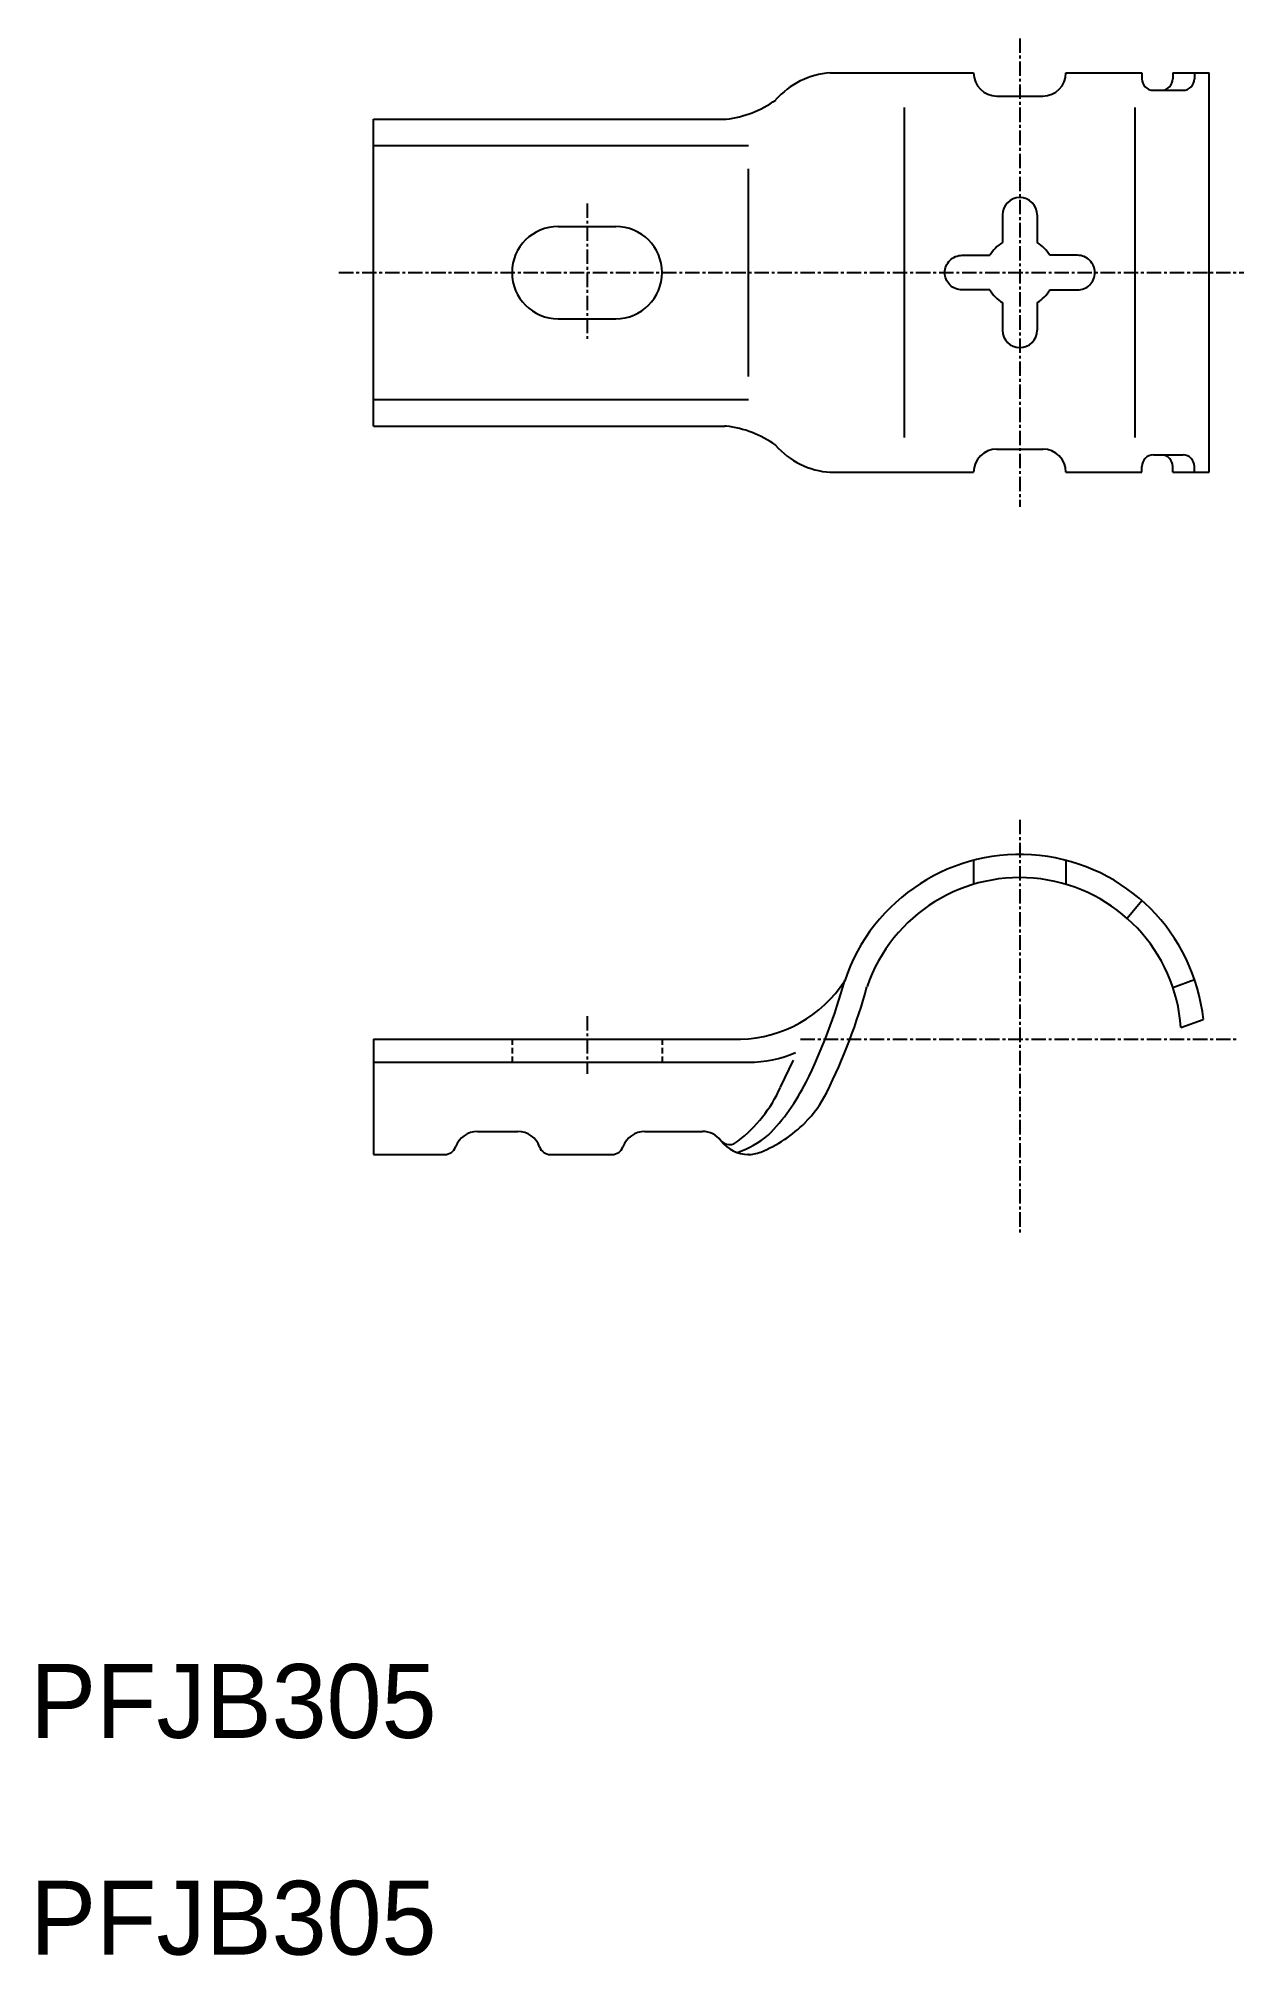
# Model space of a CAD drawing. Extents: x -102 to 2, y 227 to 393.
import ezdxf

# ---------------------------------------------------------------- set-up
doc = ezdxf.new("R2010")
doc.units = 0
doc.linetypes.add('CENTER', pattern=[2, 1.25, -0.25, 0.25, -0.25])
doc.linetypes.add('DASHED', pattern=[0.75, 0.5, -0.25])
doc.layers.get('0').update_dxf_attribs({"linetype": 'CONTINUOUS'})
doc.layers.add('CENTER', color=1, linetype='CENTER')

msp = doc.modelspace()

# ---------------------------------------------------------------- linework, layer by layer
at = {"color": 7, "linetype": 'CONTINUOUS'}
for p, q in [((-33.33, 389.92), (-20.91, 389.92)), ((-12.91, 389.92), (-6.34, 389.92)), ((-6.34, 389.92), (-6.34, 389.42)), ((-3.65, 389.92), (-0.51, 389.92)), ((-3.65, 389.92), (-3.65, 389.42)), ((-1.77, 389.92), (-1.77, 389.42)), ((-0.51, 355.32), (-0.51, 389.92)), ((-18.91, 387.92), (-14.91, 387.92)), ((-5.34, 388.42), (-2.77, 388.42)), ((-72.91, 359.32), (-72.91, 385.92)), ((-72.91, 385.92), (-42.47, 385.92)), ((-26.91, 358.32), (-26.91, 386.92)), ((-6.91, 358.32), (-6.91, 386.92)), ((-72.91, 383.62), (-40.41, 383.62)), ((-40.41, 363.62), (-40.41, 381.62)), ((-16.91, 379.12), (-16.91, 379.12)), ((-18.41, 377.62), (-18.41, 375.22)), ((-15.41, 377.62), (-15.41, 375.22)), ((-56.91, 376.62), (-51.91, 376.62)), ((-60.91, 372.62), (-60.91, 372.62)), ((-47.91, 372.62), (-47.91, 372.62)), ((-23.41, 372.62), (-23.41, 372.62)), ((-10.41, 372.62), (-10.41, 372.62)), ((-18.41, 370.02), (-18.41, 367.62)), ((-15.41, 370.02), (-15.41, 367.62)), ((-56.91, 368.62), (-51.91, 368.62)), ((-16.91, 366.12), (-16.91, 366.12)), ((-16.91, 366.12), (-16.91, 366.12)), ((-72.91, 361.62), (-40.41, 361.62)), ((-72.91, 359.32), (-42.47, 359.32)), ((-18.91, 357.32), (-14.91, 357.32)), ((-6.34, 355.32), (-6.34, 355.82)), ((-5.34, 356.82), (-2.77, 356.82)), ((-3.65, 355.32), (-3.65, 355.82)), ((-1.77, 355.32), (-1.77, 355.82)), ((-33.33, 355.32), (-20.91, 355.32)), ((-12.91, 355.32), (-6.34, 355.32)), ((-3.65, 355.32), (-0.51, 355.32)), ((-20.91, 321.69), (-20.91, 319.62)), ((-12.91, 321.69), (-12.91, 319.62)), ((-7.62, 316.68), (-6.34, 318.21)), ((-3.65, 310.67), (-1.77, 311.36)), ((-2.95, 307.2), (-1.01, 307.91)), ((-72.91, 306.2), (-41.11, 306.2)), ((-72.91, 306.2), (-72.91, 296.2)), ((-72.91, 304.2), (-40.41, 304.2)), ((-37.65, 302.03), (-36.53, 304.39)), ((-63.91, 298.2), (-60.41, 298.2)), ((-49.41, 298.2), (-44.41, 298.2)), ((-72.91, 296.2), (-66.74, 296.2)), ((-57.59, 296.2), (-52.24, 296.2)), ((-40.41, 296.2), (-40.49, 296.2))]:
    msp.add_line(p, q, dxfattribs=at)
at = {"color": 3, "linetype": 'DASHED'}
for p, q in [((-60.91, 306.2), (-60.91, 304.2)), ((-47.91, 306.2), (-47.91, 304.2))]:
    msp.add_line(p, q, dxfattribs=at)
at = {"color": 7, "linetype": 'CONTINUOUS'}
for points in [[(-19.51, 371.12), (-21.91, 371.12, -0.414214), (-23.41, 372.62), (-23.41, 372.62, -0.414214), (-21.91, 374.12), (-19.51, 374.12)], [(-14.32, 371.12), (-11.91, 371.12, 0.414214), (-10.41, 372.62), (-10.41, 372.62, 0.414214), (-11.91, 374.12), (-14.32, 374.12)]]:
    msp.add_lwpolyline(points, format="xyb", dxfattribs=at)
for centre, radius, start, end in [((-32.87, 383.03), 6.91, 93.8141, 138.8141), ((-18.91, 389.92), 2, 180, 270), ((-14.91, 389.92), 2, 270, 0), ((-5.34, 389.42), 1, 180, 270), ((-4.65, 389.42), 1, 270, 0), ((-2.77, 389.42), 1, 270, 0), ((-43.41, 395.06), 9.2, 276.6126, 305.52), ((-42.47, 386.92), 1, 270, 276.6126), ((-16.91, 377.62), 1.5, 90, 180), ((-16.91, 377.62), 1.5, 0, 90), ((-56.91, 372.62), 4, 90, 180), ((-51.91, 372.62), 4, 0, 90), ((-16.91, 372.62), 3, 120, 150), ((-16.91, 372.62), 3, 30, 60), ((-56.91, 372.62), 4, 180, 270), ((-51.91, 372.62), 4, 270, 0), ((-16.91, 372.62), 3, 210, 240), ((-16.91, 372.62), 3, 300, 330), ((-16.91, 367.62), 1.5, 180, 270), ((-16.91, 367.62), 1.5, 270, 0), ((-42.47, 358.32), 1, 83.3874, 90), ((-43.41, 350.18), 9.2, 54.48, 83.3874), ((-32.87, 362.21), 6.91, 221.1859, 266.1859), ((-18.91, 355.32), 2, 90, 180), ((-14.91, 355.32), 2, 0, 90), ((-5.34, 355.82), 1, 90, 180), ((-4.65, 355.82), 1, 0, 90), ((-2.77, 355.82), 1, 0, 90), ((-16.91, 306.2), 16, 6.1269, 161.5389), ((-16.91, 306.2), 14, 4.096, 161.0438), ((-41.42, 317.32), 11.13, 271.6336, 327.0317), ((-78.27, 323.79), 47.85, 333.5496, 344.8368), ((-78.27, 323.79), 49.85, 333.5496, 344.8368), ((-40.43, 314.47), 10.27, 270.1144, 293.4381), ((-51.13, 310.21), 17.5, 315.2333, 333.7652), ((-48.95, 307.19), 12.43, 307.6821, 335.4427), ((-42.59, 306.04), 10, 314.98, 333.5496), ((-63.91, 296.2), 2, 90, 160.5288), ((-60.41, 296.2), 2, 19.4712, 90), ((-49.41, 296.2), 2, 90, 160.5288), ((-44.41, 296.2), 2, 36.8699, 90), ((-42.06, 298.07), 1, 218.3857, 315.0045), ((-40.41, 299.2), 3, 216.8699, 270), ((-44.28, 304.68), 8.79, 289.288, 309.3609), ((-43.71, 307.16), 11.59, 292.0528, 314.98), ((-66.74, 297.2), 1, 270, 340.5288), ((-57.59, 297.2), 1, 199.4712, 270), ((-52.24, 297.2), 1, 270, 340.5288), ((-40.49, 299.2), 3, 270, 292.0528)]:
    msp.add_arc(centre, radius, start, end, dxfattribs=at)
at = {"layer": 'CENTER', "color": 1, "linetype": 'CENTER'}
for p, q in [((-16.91, 392.92), (-16.91, 352.32)), ((-54.41, 378.62), (-54.41, 366.62)), ((-75.91, 372.62), (2.49, 372.62)), ((-16.91, 325.2), (-16.91, 289.45)), ((-54.41, 308.2), (-54.41, 303.2)), ((-35.91, 306.2), (2.09, 306.2))]:
    msp.add_line(p, q, dxfattribs=at)

# ---------------------------------------------------------------- texts
for p in [(-102.66, 245.65), (-102.66, 226.87)]:
    msp.add_text('PFJB305', height=6.4).set_placement(p)

doc.saveas('drawing.dxf')
